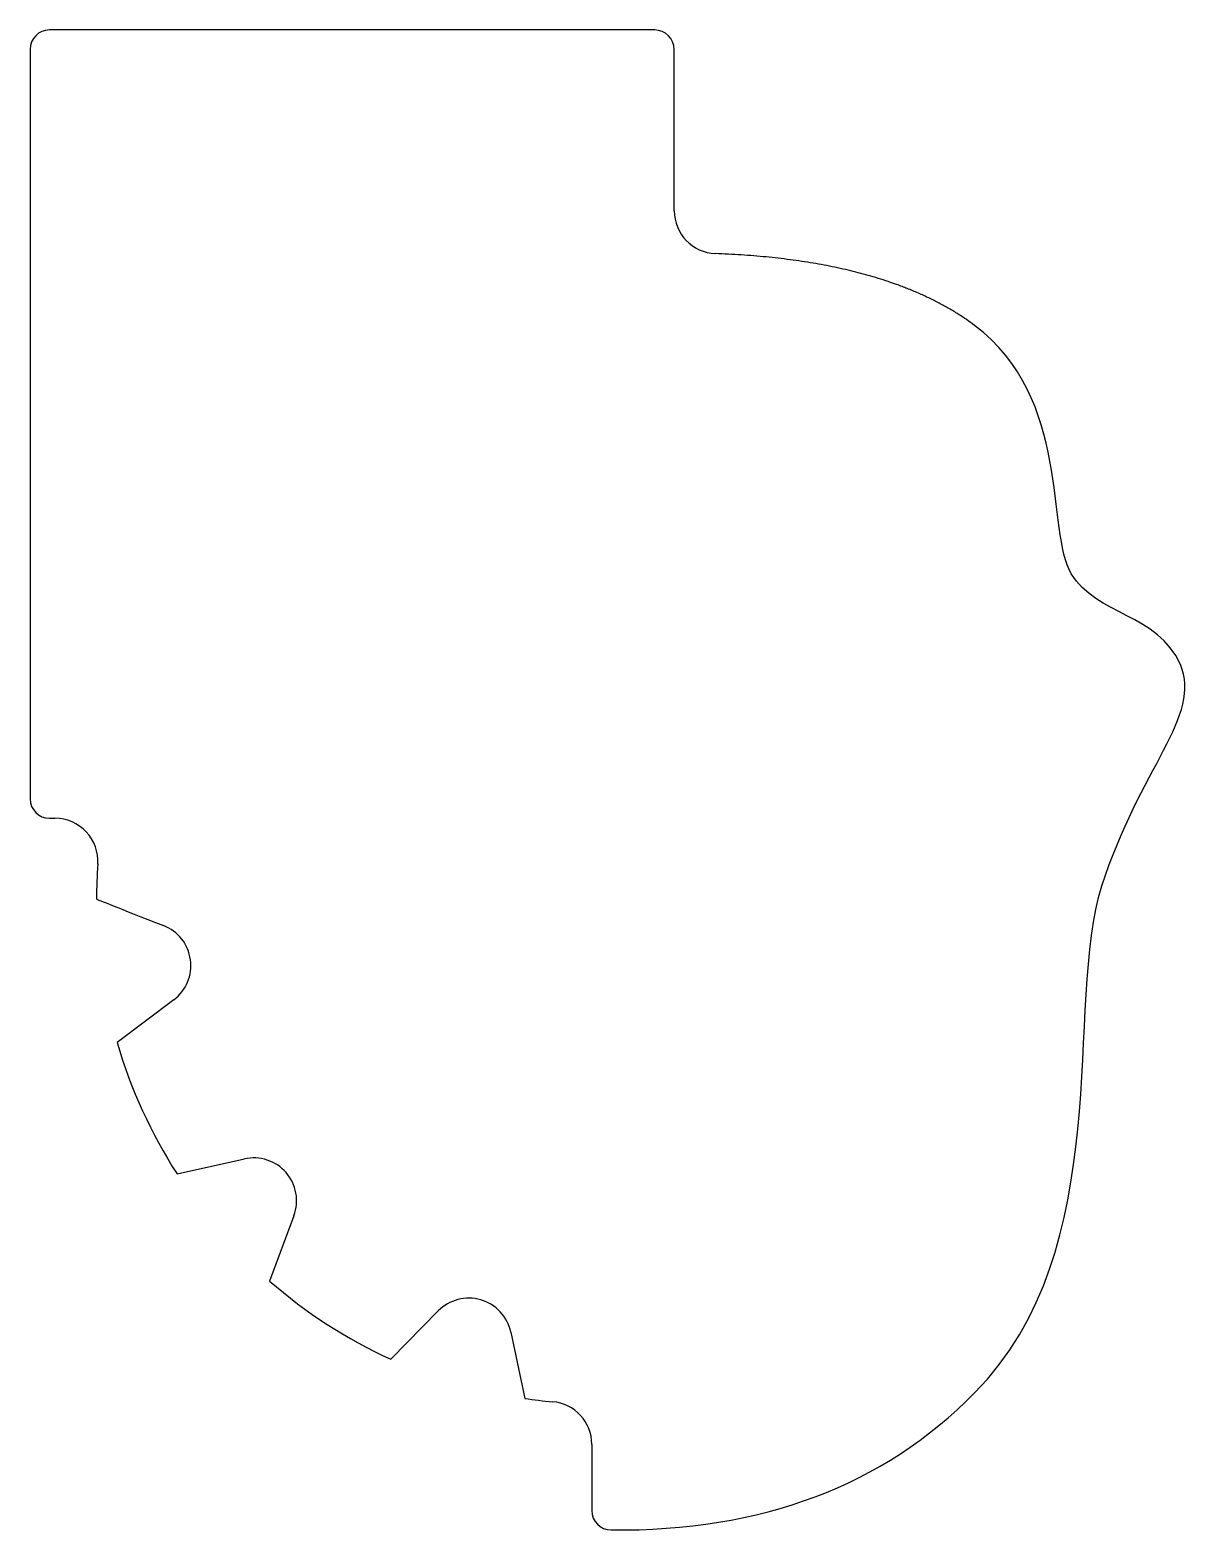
# Model space of a CAD drawing. Header units: millimetres. Extents: x -21.6 to 16.9, y -19.4 to 30.6.
import ezdxf

# ---------------------------------------------------------------- set-up
doc = ezdxf.new("R2010")
doc.units = ezdxf.units.MM
doc.layers.get('0').update_dxf_attribs({"linetype": 'CONTINUOUS'})

msp = doc.modelspace()

# ---------------------------------------------------------------- linework, layer by layer
for p, q in [((-0.773, 30.59), (-20.948, 30.59)), ((-21.598, 29.94), (-21.598, 4.952)), ((-0.123, 24.564), (-0.123, 29.94)), ((-20.948, 4.302), (-20.766, 4.302)), ((-16.805, -1.753), (-18.696, -3.177)), ((-16.694, -7.561), (-14.451, -7.06)), ((-12.799, -8.954), (-13.61, -11.133)), ((-9.572, -13.74), (-7.99, -12.13)), ((-5.572, -12.836), (-5.102, -15.05)), ((-2.87, -16.581), (-2.87, -18.785))]:
    msp.add_line(p, q)
for centre, radius, start, end in [((-20.948, 29.94), 0.65, 90, 180), ((-0.773, 29.94), 0.65, 0, 90), ((1.307, 24.564), 1.43, 180, 267.7599), ((-20.948, 4.952), 0.65, 180, 270), ((-20.766, 2.872), 1.43, -3.8706, 90), ((-17.665, -0.611), 1.43, -53.0228, 68.7095), ((-14.14, -8.456), 1.43, -20.3977, 102.5797), ((-6.97, -13.133), 1.43, 11.9708, 135.5014), ((-4.3, -16.581), 1.43, 0, 85.0791), ((-2.22, -18.785), 0.65, 180, 269.4535)]:
    msp.add_arc(centre, radius, start, end)
for points, degree in [([(9.894, 20.736), (6.993, 22.91), (1.251, 23.135)], 2), ([(13.116, 12.456), (12.275, 13.852), (13.131, 18.309), (9.894, 20.736)], 3), ([(16.751, 9.427), (16.01, 11.132), (13.957, 11.06), (13.116, 12.456)], 3), ([(14.136, 2.044), (15.396, 5.971), (17.492, 7.722), (16.751, 9.427)], 3), ([(-19.339, 2.776), (-19.365, 2.39), (-19.379, 2.001), (-19.379, 1.609)], 3), ([(9.894, -14.864), (14.666, -10.025), (12.875, -1.883), (14.136, 2.044)], 3), ([(-19.379, 1.609), (-19.379, 1.598), (-18.634, 1.302), (-17.146, 0.721)], 3), ([(-18.696, -3.177), (-18.237, -4.746), (-17.557, -6.22), (-16.694, -7.561)], 3), ([(-13.61, -11.133), (-12.403, -12.187), (-11.044, -13.069), (-9.572, -13.74)], 3), ([(-2.226, -19.435), (2.801, -19.483), (6.841, -17.959), (9.894, -14.864)], 3), ([(-5.102, -15.05), (-4.797, -15.094), (-4.488, -15.129), (-4.178, -15.156)], 3)]:
    msp.add_open_spline(points, degree=degree)

doc.saveas('drawing.dxf')
